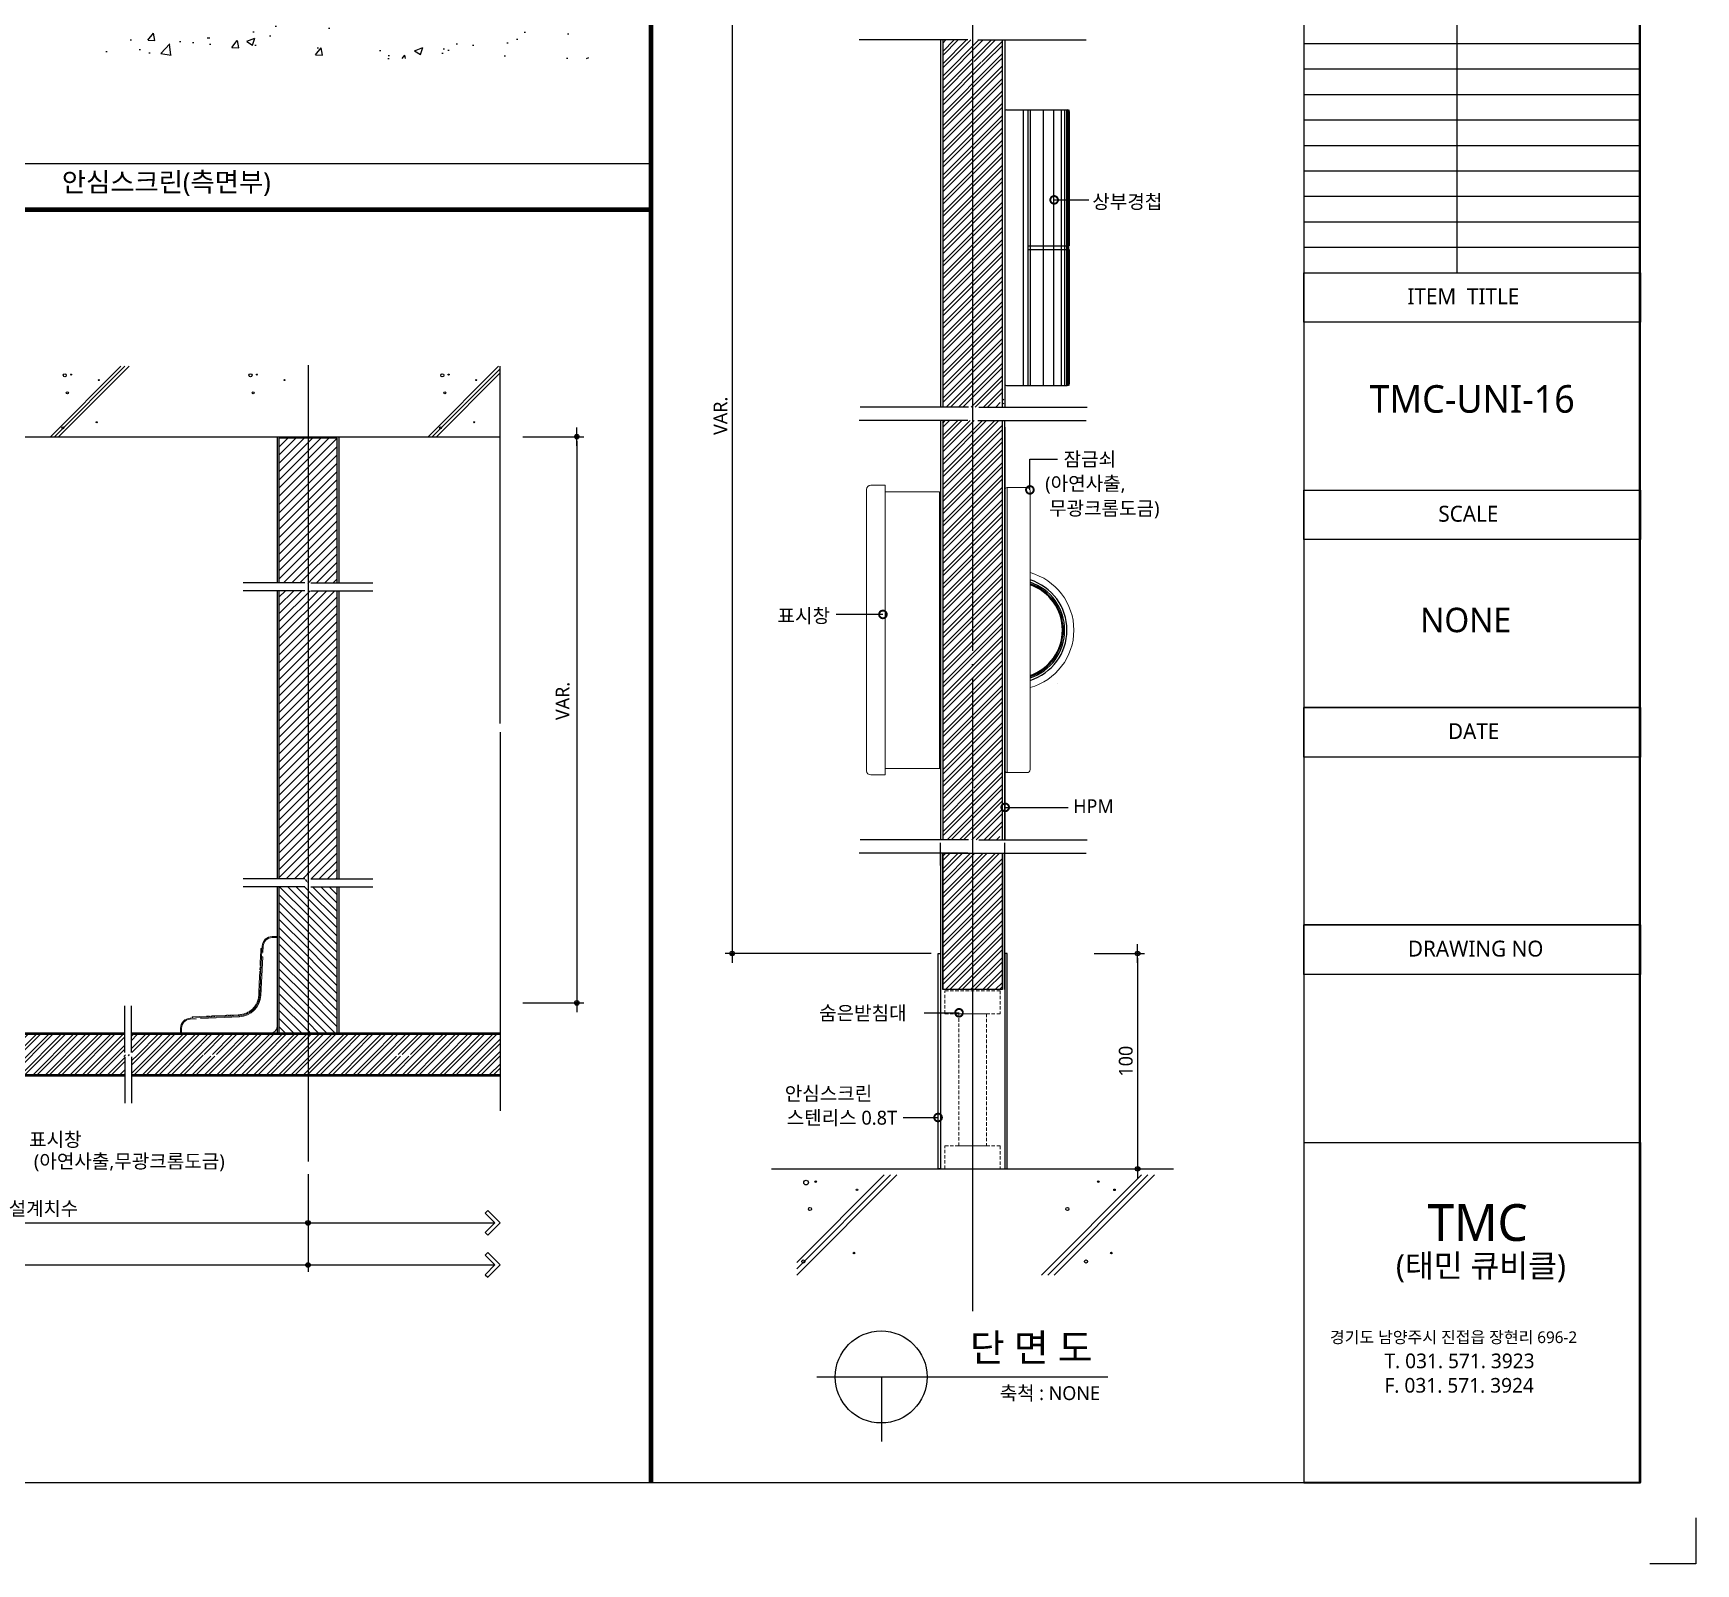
# Model space of a CAD drawing. Extents: x -255 to 8105, y -176 to 5714.
# Drawn here: x 4489 to 8105, y -176 to 3153 of the extents above; entities that cross this region are included whole.
import ezdxf
from ezdxf.enums import TextEntityAlignment as Align

# ---------------------------------------------------------------- set-up
doc = ezdxf.new("R2010")
doc.units = 0
doc.header["$LTSCALE"] = 30
doc.linetypes.add('CEN', pattern=[62, 60, -1, 0, -1])
doc.linetypes.add('HIDDEN', pattern=[0.375, 0.25, -0.125])
doc.layers.get('0').update_dxf_attribs({"linetype": 'CONTINUOUS'})
doc.layers.get('DEFPOINTS').update_dxf_attribs({"linetype": 'CONTINUOUS'})
for name, color, linetype in [('C', 2, 'CONTINUOUS'), ('curior-0Line', 252, 'CONTINUOUS'), ('DIM', 7, 'CONTINUOUS'), ('HAT', 8, 'CONTINUOUS'), ('HID', 9, 'HIDDEN'), ('TIT', 3, 'CONTINUOUS'), ('경첩', 4, 'CONTINUOUS'), ('문자', 3, 'CONTINUOUS'), ('부자재', 4, 'CONTINUOUS'), ('잠금쇠(회전형)', 4, 'CONTINUOUS'), ('중심선', 1, 'CEN'), ('치수', 1, 'CONTINUOUS'), ('판넬', 2, 'CONTINUOUS'), ('해치', 8, 'CONTINUOUS')]:
    doc.layers.add(name, color=color, linetype=linetype)
doc.styles.add('돋움', font='malgun.ttf')
doc.dimstyles.new('10', dxfattribs={"dimscale": 10, "dimtxt": 3, "dimasz": 1, "dimexe": 1.5, "dimexo": 2, "dimgap": 1, "dimtad": 1, "dimdec": 0, "dimlunit": 6, "dimtxsty": '돋움', "dimblk": 'DIMDOT', "dimcen": -1, "dimdle": 1.5, "dimclrt": 3, "dimazin": 3, "dimtfac": 1, "dimtdec": 0, "dimtix": 1, "dimtmove": 2, "dimatfit": 3, "dimldrblk": 'DIMDOT', "dimarcsym": 0})
pattern_1 = [(135, (-27334.4, -17801.195), (-8.9802561, -8.9802561), [])]
pattern_2 = [(45, (-192504.132, -197852.352), (-13.4703842, 13.4703842), []), (45, (-192495.151, -197852.352), (-13.4703842, 13.4703842), [])]
pattern_3 = [(45, (-27131.298, -19170.401), (-13.470384, 13.470384), []), (45, (-27122.318, -19170.401), (-13.470384, 13.470384), [])]

# ---------------------------------------------------------------- blocks, each defined once
blk = doc.blocks.new('DIMDOT')
at = {"linetype": 'Continuous'}
blk.add_line((-2, 0), (2, 0), dxfattribs=at)
for radius in [0.5, 0.25]:
    blk.add_circle((0, 0), radius, dxfattribs=at)
blk = doc.blocks.new('*D565')
at = {"layer": 'DEFPOINTS', "color": 0}
for p in [(37967.1, -6070), (42721, -6070), (42721, -6287.2)]:
    blk.add_point(p, dxfattribs=at)
at = {"layer": 'DIM', "color": 0, "lineweight": -2, "ltscale": 10}
for p, q in [((37967.1, -6090), (37967.1, -6302.2)), ((42721, -6090), (42721, -6302.2)), ((37977.1, -6287.2), (42711, -6287.2))]:
    blk.add_line(p, q, dxfattribs=at)
at = {"layer": 'DIM', "color": 0, "lineweight": -2, "xscale": 10, "yscale": 10, "zscale": 10, "rotation": 180}
blk.add_blockref('DIMDOT', (37967.1, -6287.2), dxfattribs=at)
at = {"layer": 'DIM', "color": 0, "lineweight": -2, "xscale": 10, "yscale": 10, "zscale": 10}
blk.add_blockref('DIMDOT', (42721, -6287.2), dxfattribs=at)
at = {"layer": 'DIM', "color": 3, "insert": (40344, -6257.5), "char_height": 30, "attachment_point": 5, "style": '돋움'}
blk.add_mtext('설계치수', dxfattribs=at)
blk = doc.blocks.new('*D566')
at = {"layer": 'DEFPOINTS', "color": 0}
for p in [(41570.1, -6070), (42721, -6070), (42721, -6195.7)]:
    blk.add_point(p, dxfattribs=at)
at = {"layer": 'DIM', "color": 0, "lineweight": -2, "ltscale": 10}
for p, q in [((41570.1, -6090), (41570.1, -6210.7)), ((42721, -6090), (42721, -6210.7)), ((41580.1, -6195.7), (42711, -6195.7))]:
    blk.add_line(p, q, dxfattribs=at)
at = {"layer": 'DIM', "color": 0, "lineweight": -2, "xscale": 10, "yscale": 10, "zscale": 10, "rotation": 180}
blk.add_blockref('DIMDOT', (41570.1, -6195.7), dxfattribs=at)
at = {"layer": 'DIM', "color": 0, "lineweight": -2, "xscale": 10, "yscale": 10, "zscale": 10}
blk.add_blockref('DIMDOT', (42721, -6195.7), dxfattribs=at)
at = {"layer": 'DIM', "color": 3, "insert": (42145.5, -6166.1), "char_height": 30, "attachment_point": 5, "style": '돋움'}
blk.add_mtext('설계치수', dxfattribs=at)
blk = doc.blocks.new('*D568')
at = {"layer": 'DEFPOINTS', "color": 0}
for p in [(43167.8, -4485.8), (43167.8, -5717.2), (43305.6, -5717.2)]:
    blk.add_point(p, dxfattribs=at)
at = {"layer": 'DIM', "color": 0, "lineweight": -2, "ltscale": 10}
for p, q in [((43187.8, -4485.8), (43320.6, -4485.8)), ((43305.6, -4495.8), (43305.6, -5707.2)), ((43187.8, -5717.2), (43320.6, -5717.2))]:
    blk.add_line(p, q, dxfattribs=at)
at = {"layer": 'DIM', "color": 0, "lineweight": -2, "xscale": 10, "yscale": 10, "zscale": 10}
for p, rotation in [((43305.6, -4485.8), 90), ((43305.6, -5717.2), 270)]:
    blk.add_blockref('DIMDOT', p, dxfattribs=dict(at, rotation=rotation))
at = {"layer": 'DIM', "color": 3, "insert": (43274.8, -5060.6), "char_height": 30, "attachment_point": 5, "rotation": 90, "style": '돋움'}
blk.add_mtext('VAR.', dxfattribs=at)
blk = doc.blocks.new('A$C06B31977')
for p, q in [((1.26, 11.06), (1.26, 21.17)), ((1.26, 10.11), (1.26, 0))]:
    blk.add_line(p, q)
blk = doc.blocks.new('A$C13EB2441')
for p, q in [((0.84, 7.37), (0.84, 14.11)), ((0.84, 6.74), (0.84, 0))]:
    blk.add_line(p, q)
blk = doc.blocks.new('*D577')
at = {"layer": 'DEFPOINTS', "color": 0}
for p in [(44096.3, -3270.9), (43643.4, -5609.9), (44096.3, -5609.9)]:
    blk.add_point(p, dxfattribs=at)
at = {"layer": 'DIM', "color": 0, "lineweight": -2, "ltscale": 10}
for p, q in [((44076.3, -3270.9), (43628.4, -3270.9)), ((43643.4, -3280.9), (43643.4, -5599.9)), ((44076.3, -5609.9), (43628.4, -5609.9))]:
    blk.add_line(p, q, dxfattribs=at)
at = {"layer": 'DIM', "color": 0, "lineweight": -2, "xscale": 10, "yscale": 10, "zscale": 10}
for p, rotation in [((43643.4, -3270.9), 90), ((43643.4, -5609.9), 270)]:
    blk.add_blockref('DIMDOT', p, dxfattribs=dict(at, rotation=rotation))
at = {"layer": 'DIM', "color": 3, "insert": (43618.2, -4440.4), "char_height": 30, "attachment_point": 5, "rotation": 90, "style": '돋움'}
blk.add_mtext('VAR.', dxfattribs=at)
blk = doc.blocks.new('_DOTSMALL')
at = {"color": 0, "linetype": 'ByBlock', "const_width": 0.5}
blk.add_lwpolyline([(-0.0625, 0, 1), (0.0625, 0, 1)], format="xyb", close=True, dxfattribs=at)
blk = doc.blocks.new('A$C63EC304E')
at = {"layer": '치수', "color": 1, "xscale": 2.5, "yscale": 2.5, "zscale": 2.5, "rotation": 234.3098741996962}
blk.add_blockref('_DOTSMALL', (0.31, 0.31), dxfattribs=at)
blk = doc.blocks.new('A$C2BC9653E')
at = {"layer": '치수', "xscale": 0.3333333333333333, "yscale": 0.3333333333333333, "zscale": 0.3333333333333333}
blk.add_blockref('A$C63EC304E', (0, 0), dxfattribs=at)
blk = doc.blocks.new('A$C7FC71301')
at = {"layer": '치수', "rotation": 180}
blk.add_blockref('A$C2BC9653E', (0.208, 0.208), dxfattribs=at)
blk = doc.blocks.new('A$C4A20372B')
at = {"layer": '치수'}
blk.add_blockref('A$C7FC71301', (0, 0), dxfattribs=at)
blk = doc.blocks.new('A$C566469F5')
at = {"layer": '치수'}
blk.add_blockref('A$C4A20372B', (0, 0), dxfattribs=at)
blk = doc.blocks.new('A$C7E317CD4')
at = {"layer": '해치', "xscale": 2, "yscale": 2, "zscale": 2}
blk.add_blockref('A$C566469F5', (0, 0), dxfattribs=at)
blk = doc.blocks.new('A$C601D7F27')
at = {"layer": '치수'}
blk.add_blockref('A$C7E317CD4', (0, 0), dxfattribs=at)
blk = doc.blocks.new('A$C38802C08')
at = {"layer": '치수'}
blk.add_blockref('A$C601D7F27', (0, 0), dxfattribs=at)
blk = doc.blocks.new('*D578')
at = {"layer": 'DEFPOINTS', "color": 0}
for p in [(44410.9, -5609.8), (44410.9, -6078.1), (44525.3, -6078.1)]:
    blk.add_point(p, dxfattribs=at)
at = {"layer": 'DIM', "color": 0, "lineweight": -2, "ltscale": 10}
for p, q in [((44430.9, -5609.8), (44540.3, -5609.8)), ((44525.3, -5619.8), (44525.3, -6068.1)), ((44430.9, -6078.1), (44540.3, -6078.1))]:
    blk.add_line(p, q, dxfattribs=at)
at = {"layer": 'DIM', "color": 0, "lineweight": -2, "xscale": 10, "yscale": 10, "zscale": 10}
for p, rotation in [((44525.3, -5609.8), 90), ((44525.3, -6078.1), 270)]:
    blk.add_blockref('DIMDOT', p, dxfattribs=dict(at, rotation=rotation))
at = {"layer": 'DIM', "color": 3, "insert": (44499.7, -5844), "char_height": 30, "attachment_point": 5, "rotation": 90, "style": '돋움'}
blk.add_mtext('100', dxfattribs=at)
blk = doc.blocks.new('UNI-16', base_point=(37634, -6761))
at = {"layer": 'HAT'}
h = blk.add_hatch(dxfattribs=at)
h.set_pattern_fill('ANSI32', color=256, scale=2, style=0)
h.set_pattern_definition(pattern_3)
edge = h.paths.add_edge_path()
edge.add_line((44231.3, -3671.6), (44171.9, -3671.6))
edge.add_arc((44169.8, -3671.6), 2.08, -54.3099, 0, ccw=False)
edge.add_arc((44169.8, -3671.6), 2.08, 125.6901, 305.6901, ccw=False)
edge.add_arc((44169.8, -3671.6), 2.08, 0, 125.6901, ccw=False)
edge.add_line((44171.9, -3671.6), (44231.3, -3671.6))
edge.add_line((44231.3, -3671.6), (44231.3, -3622.9))
edge.add_line((44231.3, -3622.9), (44221, -3622.9))
edge.add_spline(control_points=[(44218.2, -3630.7), (44219.1, -3628.1), (44220.1, -3625.4), (44221, -3622.9)], knot_values=[0, 0, 0, 0, 0.152076, 0.152076, 0.152076, 0.152076], degree=3, periodic=0)
edge.add_line((44221, -3622.9), (44166.3, -3622.9))
edge.add_line((44166.3, -3622.9), (44166.3, -4421.4))
edge.add_line((44166.3, -4421.4), (44223, -4421.4))
edge.add_spline(control_points=[(44223, -4421.4), (44226.2, -4412.7), (44229.2, -4404.8), (44231.3, -4401)], knot_values=[0.152076, 0.152076, 0.152076, 0.152076, 0.673721, 0.673721, 0.673721, 0.673721], degree=3, periodic=0)
edge.add_spline(control_points=[(44233.7, -4421.4), (44234.2, -4411.4), (44235.3, -4396.1), (44232.4, -4399), (44231.3, -4401)], knot_values=[0.673721, 0.673721, 0.673721, 0.673721, 1.332503, 1.60798, 1.60798, 1.60798, 1.60798], degree=3, periodic=0)
edge.add_line((44231.3, -4401), (44231.3, -3671.6))
h.paths.add_polyline_path([(44166.3, -3622.9), (44101.3, -3622.9), (44101.3, -4421.4), (44166.3, -4421.4)])
h = blk.add_hatch(dxfattribs=at)
h.set_pattern_fill('ANSI32', color=256, scale=2, style=0)
h.set_pattern_definition(pattern_3)
h.paths.add_polyline_path([(44166.3, -4907), (44101.3, -4907), (44101.3, -5362.5), (44166.3, -5362.5), (44166.3, -5253, -0.567825), (44166.3, -5249.4)])
h.paths.add_polyline_path([(44231.3, -4907), (44166.3, -4907), (44166.3, -5249.4, -0.582142), (44169.4, -5251.2), (44231.3, -5251.2)])
edge = h.paths.add_edge_path()
edge.add_line((44231.3, -5251.2), (44169.4, -5251.2))
edge.add_arc((44167.3, -5251.2), 2.08, -54.3099, 0, ccw=False)
edge.add_arc((44167.3, -5251.2), 2.08, 239.178, 305.6901, ccw=False)
edge.add_line((44166.3, -5253), (44166.3, -5362.5))
edge.add_line((44166.3, -5362.5), (44223, -5362.5))
edge.add_spline(control_points=[(44223, -5362.5), (44226.2, -5353.7), (44229.2, -5345.9), (44231.3, -5342.1)], knot_values=[0.152076, 0.152076, 0.152076, 0.152076, 0.673721, 0.673721, 0.673721, 0.673721], degree=3, periodic=0)
edge.add_line((44231.3, -5342.1), (44231.3, -5251.2))
h.paths.add_polyline_path([(44166.3, -4450.4), (44101.3, -4450.4), (44101.3, -4907), (44166.3, -4907)])
edge = h.paths.add_edge_path()
edge.add_line((44231.3, -4450.4), (44221, -4450.4))
edge.add_spline(control_points=[(44218.2, -4458.2), (44219.1, -4455.6), (44220.1, -4453), (44221, -4450.4)], knot_values=[0, 0, 0, 0, 0.152076, 0.152076, 0.152076, 0.152076], degree=3, periodic=0)
edge.add_line((44221, -4450.4), (44166.3, -4450.4))
edge.add_line((44166.3, -4450.4), (44166.3, -4907))
edge.add_line((44166.3, -4907), (44231.3, -4907))
edge.add_line((44231.3, -4907), (44231.3, -4450.4))
h = blk.add_hatch(dxfattribs=at)
h.set_pattern_fill('ANSI32', color=256, scale=2, style=0)
h.set_pattern_definition([(45, (29313.655, -2220.004), (-13.470384, 13.470384), []), (45, (29322.636, -2220.004), (-13.470384, 13.470384), [])])
h.paths.add_polyline_path([(44231.3, -5688.3), (44231.3, -5391.5), (44166.3, -5391.5), (44166.3, -5688.3)])
h.paths.add_polyline_path([(44101.3, -5391.5), (44101.3, -5688.3), (44166.3, -5688.3), (44166.3, -5391.5)])
h = blk.add_hatch(dxfattribs=at)
h.set_pattern_fill('ANSI31', color=256, scale=4, angle=90, style=0)
h.set_pattern_definition(pattern_1)
edge = h.paths.add_edge_path()
edge.add_spline(control_points=[(42721, -5475.1), (42720.7, -5475), (42719.6, -5473.3), (42720.5, -5463.4), (42720.7, -5457.8)], knot_values=[1.337888, 1.337888, 1.337888, 1.337888, 1.524261, 2.245715, 2.245715, 2.245715, 2.245715], degree=3, periodic=0)
edge.add_spline(control_points=[(42721, -5458), (42720.7, -5457.9), (42719.1, -5455.4), (42723, -5424.5), (42717, -5439.9), (42714.2, -5447.5)], knot_values=[0.152076, 0.152076, 0.152076, 0.152076, 0.338449, 1.448592, 2.245715, 2.245715, 2.245715, 2.245715], degree=3, periodic=0)
edge.add_spline(control_points=[(42720.7, -5457.8), (42720.8, -5454.7), (42720.8, -5452), (42720.2, -5451.6), (42720.1, -5451.6)], knot_values=[0.891967, 0.891967, 0.891967, 0.891967, 1.280656, 1.337888, 1.337888, 1.337888, 1.337888], degree=3, periodic=0)
edge.add_spline(control_points=[(42720.1, -5451.6), (42719.1, -5451.5), (42716.8, -5457.5), (42714.2, -5464.6)], knot_values=[0.152076, 0.152076, 0.152076, 0.152076, 0.891967, 0.891967, 0.891967, 0.891967], degree=3, periodic=0)
edge.add_spline(control_points=[(42712.6, -5469.1), (42713.1, -5467.6), (42713.7, -5466.1), (42714.2, -5464.6)], knot_values=[0, 0, 0, 0, 0.152076, 0.152076, 0.152076, 0.152076], degree=3, periodic=0)
edge.add_line((42714.2, -5464.6), (42657.6, -5464.6))
edge.add_line((42657.6, -5464.6), (42657.6, -5637.1))
edge.add_line((42657.6, -5637.1), (42702.4, -5637.1))
edge.add_line((42702.4, -5637.1), (42702.4, -5678.6))
edge.add_line((42702.4, -5678.6), (42657.6, -5678.6))
edge.add_line((42657.6, -5678.6), (42657.6, -5782.9))
edge.add_line((42657.6, -5782.9), (42721, -5782.9))
edge.add_line((42721, -5782.9), (42721, -5475.1))
h.paths.add_polyline_path([(42784.3, -5637.1), (42739.6, -5637.1), (42739.6, -5678.6), (42784.3, -5678.6)])
h.paths.add_polyline_path([(42702.4, -5637.1), (42657.6, -5637.1), (42657.6, -5678.6), (42702.4, -5678.6)], flags=16)
h = blk.add_hatch(dxfattribs=at)
h.set_pattern_fill('ANSI31', color=256, scale=4, angle=90, style=0)
h.set_pattern_definition(pattern_1)
h.paths.add_polyline_path([(42784.3, -5525.6), (42721, -5525.6), (42721, -5782.9), (42784.3, -5782.9), (42784.3, -5678.6), (42739.6, -5678.6), (42739.6, -5637.1), (42784.3, -5637.1)])
edge = h.paths.add_edge_path()
edge.add_line((42784.3, -5464.6), (42727, -5464.6))
edge.add_spline(control_points=[(42727, -5464.6), (42724.3, -5470.9), (42722.1, -5475.3), (42721, -5475.1)], knot_values=[2.245715, 2.245715, 2.245715, 2.245715, 2.971303, 2.971303, 2.971303, 2.971303], degree=3, periodic=0)
edge.add_line((42721, -5475.1), (42721, -5525.6))
edge.add_line((42721, -5525.6), (42784.3, -5525.6))
edge.add_line((42784.3, -5525.6), (42784.3, -5464.6))
h = blk.add_hatch(dxfattribs=at)
h.set_pattern_fill('ANSI32', color=256, scale=2, style=0)
h.set_pattern_definition([(45, (41927.938, -5829.526), (-13.4704, 13.4704), []), (45, (41936.918, -5829.526), (-13.4704, 13.4704), [])])
h.paths.add_polyline_path([(42322.4, -5786.2), (41573.4, -5786.2), (41573.4, -5832.9), (41533.4, -5832.9), (41533.4, -5872.9), (42322.4, -5872.9)])
h = blk.add_hatch(dxfattribs=at)
h.set_pattern_fill('ANSI32', color=256, scale=2, style=0)
h.set_pattern_definition(pattern_2)
h.paths.add_polyline_path([(43138.7, -5829.5), (43138.7, -5786.2), (42948.9, -5786.2), (42948.9, -5829.5)])
h.paths.add_polyline_path([(42948.9, -5786.2), (42907.4, -5786.2), (42907.4, -5829.5), (42948.9, -5829.5)])
h.paths.add_polyline_path([(42907.4, -5829.5), (42907.4, -5786.2), (42721, -5786.2), (42721, -5829.5)])
h.paths.add_polyline_path([(42534.6, -5786.2), (42534.6, -5829.5), (42721, -5829.5), (42721, -5786.2)])
h.paths.add_polyline_path([(42534.6, -5786.2), (42493.1, -5786.2), (42493.1, -5829.5), (42534.6, -5829.5)])
edge = h.paths.add_edge_path()
edge.add_line((42337.1, -5786.2), (42337.1, -5825))
edge.add_spline(control_points=[(42337.1, -5825), (42341.9, -5827), (42345.2, -5828.7), (42344.9, -5829.5)], knot_values=[3.353086, 3.353086, 3.353086, 3.353086, 4.456955, 4.456955, 4.456955, 4.456955], degree=3, periodic=0)
edge.add_line((42344.9, -5829.5), (42493.1, -5829.5))
edge.add_line((42493.1, -5829.5), (42493.1, -5786.2))
edge.add_line((42493.1, -5786.2), (42337.1, -5786.2))
h = blk.add_hatch(dxfattribs=at)
h.set_pattern_fill('ANSI32', color=256, scale=2, style=0)
h.set_pattern_definition(pattern_2)
edge = h.paths.add_edge_path()
edge.add_line((42721, -5829.5), (42534.6, -5829.5))
edge.add_line((42534.6, -5829.5), (42534.6, -5833))
edge.add_line((42534.6, -5833), (42493.1, -5833))
edge.add_line((42493.1, -5833), (42493.1, -5829.5))
edge.add_line((42493.1, -5829.5), (42345, -5829.5))
edge.add_spline(control_points=[(42344.9, -5829.5), (42344.8, -5829.7), (42343.3, -5830.6), (42334.3, -5829.7), (42330.2, -5829.7)], knot_values=[1.84627, 1.84627, 1.84627, 1.84627, 2.110343, 3.353086, 3.353086, 3.353086, 3.353086], degree=3, periodic=0)
edge.add_spline(control_points=[(42330.3, -5829.5), (42330.2, -5829.7), (42328.3, -5830.9), (42305.2, -5828), (42316.7, -5832.5), (42322.4, -5834.6)], knot_values=[0.228113, 0.228113, 0.228113, 0.228113, 0.492187, 2.157402, 3.353086, 3.353086, 3.353086, 3.353086], degree=3, periodic=0)
edge.add_spline(control_points=[(42327.3, -5830.1), (42327.3, -5830.9), (42331.8, -5832.6), (42337.1, -5834.6)], knot_values=[0.228113, 0.228113, 0.228113, 0.228113, 1.327347, 1.327347, 1.327347, 1.327347], degree=3, periodic=0)
edge.add_spline(control_points=[(42340.4, -5835.8), (42339.3, -5835.4), (42338.2, -5835), (42337.1, -5834.6)], knot_values=[0, 0, 0, 0, 0.228113, 0.228113, 0.228113, 0.228113], degree=3, periodic=0)
edge.add_line((42337.1, -5834.6), (42337.1, -5872.9))
edge.add_line((42337.1, -5872.9), (42721, -5872.9))
edge.add_line((42721, -5872.9), (42721, -5829.5))
h.paths.add_polyline_path([(43138.7, -5829.5), (42948.9, -5829.5), (42948.9, -5833), (42907.4, -5833), (42907.4, -5829.5), (42721, -5829.5), (42721, -5872.9), (43138.7, -5872.9)])
at = {"layer": '해치'}
h = blk.add_hatch(dxfattribs=at)
h.set_pattern_fill('AR-CONC', color=256, style=0)
h.set_pattern_definition([(50, (40851.82, -5097.02), (182.185, -15.939), [19.05, -209.55]), (355, (40851.82, -5097.02), (-35.243, 191.057), [15.24, -167.64]), (100.451, (40867, -5098.34), (146.943, 175.117), [16.19, -178.09]), (46.184, (40851.82, -5046.22), (271.079, -42.042), [28.575, -314.325]), (96.636, (40874.4, -5049.72), (237.404, 247.426), [24.285, -267.135]), (351.184, (40851.82, -5046.22), (237.405, 247.425), [22.86, -251.46]), (21, (40877.22, -5058.92), (151.615, -102.2655), [19.05, -209.55]), (326, (40877.22, -5058.92), (61.802, 184.188), [15.24, -167.64]), (71.4514, (40889.86, -5067.44), (213.416, 81.923), [16.19, -178.09]), (37.5, (40851.82, -5097.016), (3.0886, 84.555), [0, -165.608, 0, -170.18, 0, -168.275]), (7.5, (40851.82, -5097.02), (66.8197, 100.1806), [0, -97.028, 0, -161.798, 0, -64.135]), (327.5, (40795.18, -5097.016), (135.5906, -5.7287), [0, -63.5, 0, -198.12, 0, -262.89]), (317.5, (40769.78, -5097.02), (148.129, 25.4265), [0, -82.55, 0, -131.572, 0, -186.69])])
h.paths.add_polyline_path([(43331.4, -3663.3), (43331.4, -3560.3), (42281.2, -3560.3), (42281.2, -3663.3)])
h = blk.add_hatch(dxfattribs=at)
h.set_pattern_fill('ANSI31', color=256, scale=4, style=0)
h.set_pattern_definition([(45, (-233589.425, -62933.617), (-8.9802561, 8.9802561), [])])
edge = h.paths.add_edge_path()
edge.add_line((42721, -4489.2), (42658.5, -4489.2))
edge.add_line((42658.5, -4489.2), (42657.6, -4490.1))
edge.add_line((42657.6, -4490.1), (42657.6, -4590.5))
edge.add_line((42657.6, -4590.5), (42700.5, -4590.5))
edge.add_line((42700.5, -4590.5), (42700.5, -4632))
edge.add_line((42700.5, -4632), (42657.6, -4632))
edge.add_line((42657.6, -4632), (42657.6, -4803.7))
edge.add_line((42657.6, -4803.7), (42714.2, -4803.7))
edge.add_spline(control_points=[(42714.2, -4803.7), (42717, -4796.1), (42723, -4780.7), (42719.1, -4811.6), (42720.7, -4814.1), (42721, -4814.2)], knot_values=[0.456227, 0.456227, 0.456227, 0.456227, 2.847595, 6.178025, 6.737145, 6.737145, 6.737145, 6.737145], degree=3, periodic=0)
edge.add_spline(control_points=[(42720.7, -4813.9), (42720.8, -4810.9), (42720.8, -4808.2), (42720.2, -4807.8), (42720.1, -4807.8)], knot_values=[0.891967, 0.891967, 0.891967, 0.891967, 1.280656, 1.337888, 1.337888, 1.337888, 1.337888], degree=3, periodic=0)
edge.add_line((42721, -4814.2), (42721, -4489.2))
edge = h.paths.add_edge_path()
edge.add_line((42784.3, -4489.2), (42721, -4489.2))
edge.add_line((42721, -4489.2), (42721, -4814.2))
edge.add_spline(control_points=[(42721, -4814.2), (42722.1, -4814.4), (42724.3, -4810), (42727, -4803.7)], knot_values=[6.737145, 6.737145, 6.737145, 6.737145, 8.913909, 8.913909, 8.913909, 8.913909], degree=3, periodic=0)
edge.add_spline(control_points=[(42727, -4803.7), (42729.1, -4798.9), (42731.4, -4792.9), (42733.7, -4787)], knot_values=[8.913909, 8.913909, 8.913909, 8.913909, 10.573873, 10.573873, 10.573873, 10.573873], degree=3, periodic=0)
edge.add_line((42727, -4803.7), (42784.3, -4803.7))
edge.add_line((42784.3, -4803.7), (42784.3, -4632))
edge.add_line((42784.3, -4632), (42741.5, -4632))
edge.add_line((42741.5, -4632), (42741.5, -4590.5))
edge.add_line((42741.5, -4590.5), (42784.3, -4590.5))
edge.add_line((42784.3, -4590.5), (42784.3, -4489.2))
h.paths.add_polyline_path([(42784.3, -4590.5), (42741.5, -4590.5), (42741.5, -4632), (42784.3, -4632)], flags=16)
h.paths.add_polyline_path([(42700.5, -4590.5), (42657.6, -4590.5), (42657.6, -4632), (42700.5, -4632)], flags=16)
h = blk.add_hatch(dxfattribs=at)
h.set_pattern_fill('ANSI31', color=256, scale=4, style=0)
h.set_pattern_definition([(45, (42720.98, -5134.168), (-8.98026, 8.98026), [])])
h.paths.add_polyline_path([(42784.3, -4820.8), (42657.6, -4820.8), (42657.6, -5447.5), (42784.3, -5447.5)])
at = {"color": 8}
blk.add_line((42081.9, -3892), (43467.1, -3892), dxfattribs=at)
for p, q in [((43138.7, -5109.5), (43138.7, -4332.7)), ((37967.1, -4485.8), (43138.7, -4485.8)), ((42714.3, -4803.7), (42579.5, -4803.7)), ((42727, -4803.7), (42861.8, -4803.7)), ((43138.7, -5128.5), (43138.7, -5951.8)), ((42714.3, -5447.5), (42579.5, -5447.5)), ((42727, -5447.5), (42861.8, -5447.5)), ((43729.1, -6078.1), (44603.4, -6078.1))]:
    blk.add_line(p, q)
at = {"color": 2}
for p, q in [((45739.3, -6837), (45739.3, -6937)), ((45739.3, -6837), (45739.3, -6937)), ((45739.3, -6837), (45739.3, -6937)), ((45739.3, -6837), (45739.3, -6937)), ((45739.3, -6837), (45739.3, -6937)), ((45739.3, -6837), (45739.3, -6937)), ((45739.3, -6837), (45739.3, -6937)), ((45739.3, -6837), (45739.3, -6937)), ((45739.3, -6837), (45739.3, -6937)), ((45739.3, -6837), (45739.3, -6937)), ((45739.3, -6837), (45739.3, -6937)), ((45739.3, -6937), (45639.3, -6937)), ((45739.3, -6937), (45639.3, -6937)), ((45739.3, -6937), (45639.3, -6937))]:
    blk.add_line(p, q, dxfattribs=at)
for points in [[(37634.4, -1222.8), (44886.8, -1222.8), (44886.8, -6761.2), (37634.4, -6761.2)], [(37634.4, -1222.8), (44886.8, -1222.8), (44886.8, -6761.2), (37634.4, -6761.2)], [(37634.4, -1222.8), (45616.4, -1222.8), (45616.4, -6761.2), (37634.4, -6761.2)], [(44101.3, -5391.5), (44231.3, -5391.5), (44231.3, -5688.3), (44101.3, -5688.3)], [(44091.3, -5609.9), (44096.3, -5609.9), (44096.3, -6078.1), (44091.3, -6078.1)], [(44241.3, -5609.9), (44236.3, -5609.9), (44236.3, -6078.1), (44241.3, -6078.1)]]:
    blk.add_lwpolyline(points, close=True, dxfattribs=at)
at = {"color": 8, "const_width": 10}
for points in [[(43467.1, -6761.2), (43467.1, -1222.8)], [(37682.6, -3992), (43467.1, -3992)]]:
    blk.add_lwpolyline(points, dxfattribs=at)
at = {"layer": 'C'}
for p, q in [((44101.3, -3622.9), (44101.3, -4421.4)), ((44231.3, -4421.4), (44231.3, -3622.9)), ((44101.3, -4450.4), (44101.3, -5362.5)), ((44231.3, -5362.5), (44231.3, -4450.4)), ((44101.3, -5391.5), (44101.3, -5688.3)), ((44231.3, -5688.3), (44231.3, -5391.5)), ((42322.4, -5786.2), (41932.2, -5786.2)), ((43138.7, -5786.2), (42337.1, -5786.2)), ((41932.2, -5872.9), (42322.4, -5872.9)), ((42337.1, -5872.9), (43138.7, -5872.9))]:
    blk.add_line(p, q, dxfattribs=at)
at = {"layer": 'curior-0Line'}
for p, q in [((44886.8, -1222.8), (44886.8, -6760.4)), ((45219.4, -3575.3), (45219.4, -4129.1)), ((44887.1, -3630.7), (45619.2, -3630.7)), ((44887.1, -3686), (45619.2, -3686)), ((44887.1, -3741.4), (45619.2, -3741.4)), ((44887.1, -3796.8), (45619.2, -3796.8)), ((44887.1, -3852.2), (45619.2, -3852.2)), ((44887.1, -3907.6), (45619.2, -3907.6)), ((44887.1, -3962.9), (45619.2, -3962.9)), ((44887.1, -4018.3), (45619.2, -4018.3)), ((44887.1, -4073.7), (45619.2, -4073.7)), ((44887.1, -4129.1), (45619.2, -4129.1))]:
    blk.add_line(p, q, dxfattribs=at)
for points in [[(45619.2, -1222.8), (44886.8, -1222.8), (44886.8, -6761.2), (45619.2, -6761.2)], [(44887.1, -4129.1), (45619.2, -4129.1), (45619.2, -4236.8), (44887.1, -4236.8)], [(44887.1, -4602), (45619.2, -4602), (45619.2, -4709.7), (44887.1, -4709.7)], [(44887.1, -5547.8), (45619.2, -5547.8), (45619.2, -5074.9), (44887.1, -5074.9)], [(44887.1, -5074.9), (45619.2, -5074.9), (45619.2, -5182.6), (44887.1, -5182.6)], [(44887.1, -6020.7), (45619.2, -6020.7), (45619.2, -5547.8), (44887.1, -5547.8)], [(44887.1, -5547.8), (45619.2, -5547.8), (45619.2, -5655.5), (44887.1, -5655.5)], [(45619.2, -6760.4), (44887.4, -6760.4), (44887.4, -6020.7), (45619.2, -6020.7)]]:
    blk.add_lwpolyline(points, close=True, dxfattribs=at)
at = {"layer": 'DIM', "ltscale": 10}
for p, q in [((43106.2, -6174.7), (43111.9, -6169)), ((43127.3, -6195.7), (43106.2, -6174.7)), ((43138.7, -6195.7), (43111.9, -6169)), ((42721, -6195.7), (43127.3, -6195.7)), ((43127.3, -6195.7), (43106.2, -6216.8)), ((43106.2, -6216.8), (43111.9, -6222.5)), ((43138.7, -6195.7), (43111.9, -6222.5)), ((42721, -6287.2), (43127.3, -6287.2)), ((43106.2, -6266.1), (43111.9, -6260.4)), ((43127.3, -6287.2), (43106.2, -6266.1)), ((43127.3, -6287.2), (43106.2, -6308.3)), ((43138.7, -6287.2), (43111.9, -6260.4)), ((43138.7, -6287.2), (43111.9, -6314)), ((43106.2, -6308.3), (43111.9, -6314))]:
    blk.add_line(p, q, dxfattribs=at)
at = {"layer": 'HAT'}
for radius, start, end in [(114.6, 287.404, 72.596), (109.6, 288.2251, 71.7749), (106.6, 288.7568, 71.2432), (104.6, 289.1292, 70.8708)]:
    blk.add_arc((44257, -4906.5), radius, start, end, dxfattribs=at)
at = {"layer": 'HID', "lineweight": 15}
for points in [[(44106.3, -5690.7), (44226.3, -5690.7), (44226.3, -5740.7), (44106.3, -5740.7)], [(44136.3, -5740.7), (44196.3, -5740.7), (44196.3, -6028.1), (44136.3, -6028.1)], [(44106.3, -6028.1), (44226.3, -6028.1), (44226.3, -6078.1), (44106.3, -6078.1)]]:
    blk.add_lwpolyline(points, close=True, dxfattribs=at)
at = {"layer": 'TIT', "color": 7}
for p, q in [((43827.5, -6530.8), (44460.3, -6530.8)), ((43967.9, -6530.8), (43967.9, -6670.8))]:
    blk.add_line(p, q, dxfattribs=at)
blk.add_circle((43967.5, -6530.8), 100, dxfattribs=at)
at = {"layer": '경첩', "color": 4, "linetype": 'Continuous', "lineweight": 15}
for p, q in [((42618.3, -5603.9), (42617.1, -5629.2)), ((42618.3, -5603.9), (42620.5, -5606.2)), ((42619.3, -5598.4), (42620.8, -5599.9)), ((42621.1, -5593.8), (42620, -5617.1)), ((42622.8, -5607.4), (42623.4, -5593.9)), ((42643, -5575.2), (42643, -5572.9)), ((42653.6, -5572.9), (42643, -5572.9)), ((42643, -5575.2), (42653.6, -5575.2)), ((42653.6, -5575.2), (42653.6, -5572.9)), ((42653.6, -5595.3), (42653.6, -5575.2)), ((42653.6, -5598.5), (42653.6, -5596.2)), ((42653.6, -5598.5), (42653.6, -5768.9)), ((42620, -5617.1), (42616, -5700.8)), ((42616.6, -5638.6), (42616.3, -5644.9)), ((42616.6, -5638.6), (42618.9, -5640.8)), ((42616.8, -5635.5), (42619, -5637.7)), ((42617.1, -5629.2), (42619.3, -5631.4)), ((42618.4, -5701), (42622.3, -5617.2)), ((42614.9, -5674.9), (42614.7, -5678.9)), ((42616.2, -5648.1), (42614.9, -5674.9)), ((42614.9, -5674.9), (42617.2, -5677.1)), ((42614.9, -5674.9), (42617.2, -5677.2)), ((42616.2, -5648.1), (42618.4, -5650.3)), ((42616.3, -5644.9), (42618.6, -5647.1)), ((42612.6, -5708.7), (42614.5, -5710.7)), ((42614.5, -5710.7), (42612.6, -5708.8)), ((42613.3, -5705.3), (42615.3, -5707.3)), ((42613.5, -5703.2), (42615.6, -5705.3)), ((42614, -5694.7), (42613.7, -5700.7)), ((42614.2, -5690.6), (42614, -5693.8)), ((42614, -5693.8), (42616.3, -5696)), ((42614, -5693.8), (42614, -5694.7)), ((42614, -5694.7), (42616.2, -5696.9)), ((42614.6, -5681.1), (42614.2, -5689.7)), ((42614.2, -5689.7), (42616.5, -5691.9)), ((42614.2, -5689.7), (42614.2, -5690.6)), ((42614.2, -5690.6), (42616.4, -5692.8)), ((42614.6, -5681.1), (42616.9, -5683.3)), ((42614.7, -5678.9), (42617, -5681.1)), ((42487.9, -5749.2), (42464.5, -5750.3)), ((42469.2, -5748.5), (42470, -5747.7)), ((42469.2, -5748.5), (42470.7, -5750)), ((42499.9, -5746.3), (42470, -5747.7)), ((42571.6, -5745.3), (42487.9, -5749.2)), ((42488, -5751.5), (42571.7, -5747.6)), ((42499.9, -5746.3), (42502.2, -5748.5)), ((42506.2, -5746), (42508.5, -5748.2)), ((42509.4, -5745.9), (42511.6, -5748.1)), ((42540.9, -5744.4), (42515.7, -5745.6)), ((42515.7, -5745.6), (42517.9, -5747.8)), ((42540.9, -5744.4), (42543.1, -5746.6)), ((42547.2, -5744.1), (42549.4, -5746.3)), ((42550.4, -5743.9), (42552.6, -5746.2)), ((42569.3, -5743), (42556.7, -5743.6)), ((42556.7, -5743.6), (42558.9, -5745.9)), ((42571.5, -5742.9), (42569.3, -5743)), ((42569.3, -5743), (42571.5, -5745.3)), ((42580.9, -5741.5), (42582.8, -5743.4)), ((42585.9, -5739.8), (42587.6, -5741.6)), ((42588.2, -5738.8), (42589.9, -5740.6)), ((42592.5, -5736.5), (42594.2, -5738.2)), ((42594.5, -5735.2), (42596.1, -5736.9)), ((42604.6, -5725.6), (42606.3, -5727.3)), ((42606, -5723.7), (42607.7, -5725.4)), ((42608.5, -5719.6), (42610.2, -5721.3)), ((42609.6, -5717.4), (42611.4, -5719.1)), ((42611.2, -5713.6), (42613, -5715.5)), ((42446, -5772.2), (42443.6, -5772.2)), ((42443.6, -5772.2), (42443.6, -5782.9)), ((42443.6, -5782.9), (42446, -5782.9)), ((42446, -5782.9), (42446, -5772.2)), ((42446, -5782.9), (42466, -5782.9)), ((42464.7, -5752.6), (42478.2, -5752)), ((42467, -5782.9), (42469.3, -5782.9)), ((42639.6, -5782.9), (42469.3, -5782.9))]:
    blk.add_line(p, q, dxfattribs=at)
at = {"layer": '경첩', "color": 4, "linetype": 'Continuous', "lineweight": 15, "flags": 128}
for points in [[(42618.5, -5599.2), (42618.5, -5600.2), (42618.4, -5601.3), (42618.3, -5602.6), (42618.3, -5603.9)], [(42618.5, -5599.2), (42618.7, -5599), (42618.8, -5598.8), (42619, -5598.7), (42619.1, -5598.6), (42619.2, -5598.5), (42619.3, -5598.4), (42619.3, -5598.4), (42619.3, -5598.4)], [(42623.4, -5593.9), (42623, -5593.8), (42622.5, -5593.8), (42622.1, -5593.8), (42621.8, -5593.8), (42621.5, -5593.8), (42621.3, -5593.8), (42621.1, -5593.8), (42621.1, -5593.8)], [(42617.1, -5629.2), (42617, -5630.4), (42617, -5631.6), (42616.9, -5632.7), (42616.9, -5633.6), (42616.8, -5634.4), (42616.8, -5635), (42616.8, -5635.3), (42616.8, -5635.5)], [(42620, -5617.1), (42620, -5617.1), (42620.2, -5617.1), (42620.4, -5617.1), (42620.7, -5617.1), (42621, -5617.1), (42621.4, -5617.2), (42621.9, -5617.2), (42622.3, -5617.2)], [(42614.9, -5674.9), (42614.9, -5674.9), (42614.9, -5674.9)], [(42612.6, -5708.7), (42612.6, -5708.7), (42612.6, -5708.7)], [(42613.5, -5703.2), (42613.3, -5704.7), (42613.3, -5705.3)], [(42614.7, -5678.9), (42614.7, -5679.6), (42614.7, -5680.3), (42614.6, -5681.1)], [(42616, -5700.8), (42616.1, -5700.8), (42616.2, -5700.9), (42616.4, -5700.9), (42616.7, -5700.9), (42617.1, -5700.9), (42617.5, -5700.9), (42617.9, -5700.9), (42618.4, -5701)], [(42487.9, -5749.2), (42487.9, -5749.3), (42487.9, -5749.4), (42487.9, -5749.6), (42487.9, -5749.9), (42487.9, -5750.2), (42487.9, -5750.6), (42488, -5751.1), (42488, -5751.5)], [(42506.2, -5746), (42506.1, -5746), (42505.8, -5746), (42505.2, -5746.1), (42504.4, -5746.1), (42503.4, -5746.1), (42502.4, -5746.2), (42501.2, -5746.2), (42499.9, -5746.3)], [(42515.7, -5745.6), (42514.6, -5745.6), (42513.5, -5745.7), (42512.6, -5745.7), (42511.7, -5745.8), (42510.9, -5745.8), (42510.2, -5745.8), (42509.8, -5745.8), (42509.5, -5745.9), (42509.4, -5745.9)], [(42547.2, -5744.1), (42547.1, -5744.1), (42546.7, -5744.1), (42546.2, -5744.1), (42545.4, -5744.2), (42544.4, -5744.2), (42543.3, -5744.3), (42542.1, -5744.3), (42540.9, -5744.4)], [(42556.7, -5743.6), (42555.4, -5743.7), (42554.3, -5743.7), (42553.2, -5743.8), (42552.2, -5743.8), (42551.4, -5743.9), (42550.8, -5743.9), (42550.5, -5743.9), (42550.4, -5743.9)], [(42571.6, -5745.3), (42571.6, -5745.3), (42571.6, -5745.4), (42571.6, -5745.7), (42571.7, -5745.9), (42571.7, -5746.3), (42571.7, -5746.7), (42571.7, -5747.1), (42571.7, -5747.6)], [(42464.7, -5752.6), (42464.6, -5752.2), (42464.6, -5751.7), (42464.6, -5751.3), (42464.6, -5751), (42464.6, -5750.7), (42464.6, -5750.5), (42464.5, -5750.4), (42464.5, -5750.3)]]:
    blk.add_lwpolyline(points, dxfattribs=at)
at = {"layer": '경첩', "color": 4, "linetype": 'Continuous', "lineweight": 15}
for centre, radius, start, end in [((42643, -5594.8), 21.9, 90, 177.3017), ((42643, -5594.8), 19.6, 90, 177.3017), ((42569.4, -5698.6), 46.7, 272.6983, 357.3017), ((42569.4, -5698.6), 49, 272.6983, 357.3017), ((42569.4, -5698.6), 44.3, 340.234, 346.7569), ((42569.4, -5698.6), 44.3, 346.8377, 351.3944), ((42569.4, -5698.6), 44.3, 354.0912, 357.3017), ((42569.4, -5698.6), 44.3, 272.6983, 285), ((42569.4, -5698.6), 44.3, 284.9998, 291.7506), ((42569.4, -5698.6), 44.3, 294.9948, 301.2998), ((42569.4, -5698.7), 44.3, 301.2991, 304.3858), ((42569.4, -5698.6), 44.3, 304.3849, 322.5608), ((42569.4, -5698.6), 44.3, 322.5612, 325.6145), ((42569.4, -5698.6), 44.3, 325.6151, 331.8264), ((42569.4, -5698.6), 44.3, 335.0052, 340.234), ((42465.6, -5772.2), 21.9, 92.6983, 180), ((42465.6, -5772.2), 19.6, 92.6983, 180), ((42639.6, -5768.9), 14, 270, 0)]:
    blk.add_arc(centre, radius, start, end, dxfattribs=at)
at = {"layer": '부자재'}
for p, q in [((44236.3, -3778.8), (44236.3, -4370.8)), ((44240.3, -3774.8), (44372.3, -3774.8)), ((44276.3, -3774.8), (44276.3, -4374.8)), ((44286.3, -3774.8), (44286.3, -4374.8)), ((44376.3, -3778.8), (44376.3, -4070.8)), ((44286.3, -4070.8), (44376.3, -4070.8)), ((44286.3, -4078.8), (44376.3, -4078.8)), ((44375, -4070.8), (44375, -4078.8)), ((44376.3, -4078.8), (44376.3, -4370.8)), ((44240.3, -4374.8), (44372.3, -4374.8))]:
    blk.add_line(p, q, dxfattribs=at)
for centre, start, end in [((44240.3, -3778.8), 90, 180), ((44372.3, -3778.8), 0, 90), ((44240.3, -4370.8), 180, 270), ((44372.3, -4370.8), 270, 0)]:
    blk.add_arc(centre, 4, start, end, dxfattribs=at)
at = {"layer": '잠금쇠(회전형)', "linetype": 'Continuous', "lineweight": 15}
for p, q in [((43945.3, -4591.5), (43976.3, -4591.5)), ((43976.3, -4591.5), (43976.3, -5221.5)), ((43935.4, -4600.5), (43935.4, -5212.4)), ((44094.3, -4605.7), (43976.3, -4605.7)), ((44094.3, -4605.7), (44094.3, -5207.2)), ((44096.3, -5204.4), (44096.3, -4608.5)), ((44236.3, -4601.5), (44236.3, -5216.5)), ((44241.3, -4596.5), (44284.3, -4596.5)), ((44241.3, -5216.5), (44241.3, -4596.5)), ((44291.3, -4603.5), (44291.3, -5209.5)), ((44350.1, -5022.9), (44350.1, -5022.9)), ((43976.3, -5221.5), (43945.3, -5221.5)), ((44094.3, -5207.2), (43976.3, -5207.2)), ((44284.3, -5216.5), (44241.3, -5216.5))]:
    blk.add_line(p, q, dxfattribs=at)
for centre, radius, start, end in [((43945.3, -4601.5), 10, 90, 174.5584), ((44093.3, -4608.5), 3, 0, 69.2996), ((44241.3, -4601.5), 5, 90, 180), ((44284.3, -4603.5), 7, 0, 90), ((44257, -4906.5), 129.6, 285.3368, 74.6632), ((44093.3, -5204.4), 3, 290.7004, 0), ((43945.3, -5211.5), 10, 185.4416, 270), ((44241.3, -5211.5), 5, 180, 270), ((44284.3, -5209.5), 7, 270, 0)]:
    blk.add_arc(centre, radius, start, end, dxfattribs=at)
at = {"layer": '중심선'}
for p, q in [((44166.3, -3151.3), (44166.3, -6387.5)), ((42721, -4330.4), (42721, -6062.3))]:
    blk.add_line(p, q, dxfattribs=at)
at = {"layer": '치수'}
for p, q in [((44342.8, -3970.8), (44419.3, -3970.8)), ((44291, -4601.5), (44291, -4534.7)), ((44291, -4534.7), (44351.3, -4534.7)), ((43971.3, -4872.3), (43869.9, -4872.3)), ((44236.3, -5292), (44374.6, -5292)), ((44060.8, -5738.7), (44136.9, -5738.7)), ((44015.2, -5966.5), (44091.3, -5966.5))]:
    blk.add_line(p, q, dxfattribs=at)
at = {"layer": '판넬', "color": 1}
for p, q in [((44096.3, -3622.9), (44096.3, -4421.4)), ((44236.3, -3622.9), (44236.3, -4421.4)), ((44096.3, -3655.1), (44096.3, -4375.1)), ((44236.3, -3655.1), (44236.3, -4375.1)), ((44096.3, -4450.4), (44096.3, -5362.5)), ((44236.3, -5362.5), (44236.3, -4450.4)), ((44236.3, -4465.3), (44236.3, -5362.5)), ((42653.6, -4485.8), (42653.6, -4803.7)), ((42788.3, -4803.7), (42788.3, -4485.8)), ((42653.6, -4820.8), (42653.6, -5136.5)), ((42788.3, -5136.5), (42788.3, -4820.8)), ((42653.6, -5136.5), (42653.6, -5447.5)), ((42788.3, -5447.5), (42788.3, -5136.5)), ((44096.3, -5418.5), (44096.3, -5369.2)), ((44236.3, -5418.5), (44236.3, -5369.2)), ((44096.3, -5391.5), (44096.3, -5688.3)), ((44236.3, -5688.3), (44236.3, -5391.5)), ((42653.6, -5464.6), (42653.6, -5782.9)), ((42788.3, -5782.9), (42788.3, -5464.6)), ((42322.4, -5782.9), (41932.2, -5782.9)), ((43138.7, -5782.9), (42337.1, -5782.9)), ((41932.2, -5876.2), (42322.4, -5876.2)), ((42337.1, -5876.2), (43138.7, -5876.2))]:
    blk.add_line(p, q, dxfattribs=at)
at = {"layer": '판넬'}
for p, q in [((42657.6, -4489.2), (42657.6, -4803.7)), ((42784.3, -4489.2), (42657.6, -4489.2)), ((42784.3, -4803.7), (42784.3, -4489.2)), ((42657.6, -4820.8), (42657.6, -5136.5)), ((42784.3, -5136.5), (42784.3, -4820.8)), ((42657.6, -5136.5), (42657.6, -5447.5)), ((42784.3, -5447.5), (42784.3, -5136.5)), ((42657.6, -5464.6), (42657.6, -5782.9)), ((42784.3, -5782.9), (42784.3, -5464.6))]:
    blk.add_line(p, q, dxfattribs=at)
at = {"layer": '해치'}
for p, q in [((44292.5, -4374.8), (44292.5, -3774.8)), ((44320.4, -4374.8), (44320.4, -3774.8)), ((44343.1, -4374.8), (44343.1, -3774.8)), ((44359.9, -4374.8), (44359.9, -3774.8)), ((44367.3, -4374.8), (44367.3, -3774.8)), ((44371.2, -4374.8), (44371.2, -3774.8)), ((44373.7, -4374.8), (44373.7, -3774.8)), ((44375.2, -4374.8), (44375.2, -3774.8)), ((44375.7, -4070.8), (44375.7, -3774.8)), ((44376.1, -4070.8), (44376.1, -3774.8)), ((44375.7, -4374.8), (44375.7, -4078.8)), ((44376.1, -4374.8), (44376.1, -4078.8)), ((42160.8, -4485.8), (42314, -4332.7)), ((42178.5, -4485.8), (42331.6, -4332.7)), ((42982.4, -4485.8), (43135.5, -4332.7)), ((43000.1, -4485.8), (43138.7, -4347.2)), ((43783.8, -6281.8), (43974.1, -6091.5)), ((43783.8, -6309.6), (44001.9, -6091.5)), ((44315.9, -6309.6), (44534, -6091.5)), ((44343.7, -6309.6), (44561.8, -6091.5))]:
    blk.add_line(p, q, dxfattribs=at)
at = {"layer": '해치', "color": 2}
for p, q in [((42169.7, -4485.8), (42322.8, -4332.7)), ((42991.2, -4485.8), (43138.7, -4338.4)), ((43783.8, -6295.7), (43988, -6091.5)), ((44329.8, -6309.6), (44547.9, -6091.5))]:
    blk.add_line(p, q, dxfattribs=at)
at = {"layer": '해치'}
for centre, radius in [((42191.8, -4352.3), 3.36), ((42205.7, -4350.7), 1.12), ((42265.7, -4362.6), 1.12), ((42595.8, -4352.3), 3.36), ((42609.7, -4350.7), 1.12), ((42669.7, -4362.6), 1.12), ((43012.9, -4352.3), 3.36), ((43026.8, -4350.7), 1.12), ((43086.8, -4362.6), 1.12), ((42197.4, -4390.6), 2.24), ((42601.4, -4390.6), 2.24), ((43018.5, -4390.6), 2.24), ((42187.8, -4466.7), 2.24), ((42261.2, -4454.4), 1.12), ((43008.9, -4466.7), 2.24), ((43082.3, -4454.4), 1.12), ((43804.2, -6108.1), 5.04), ((43825.1, -6105.8), 1.68), ((44439.7, -6105.8), 1.68), ((43915.1, -6123.7), 1.68), ((44475, -6123.7), 1.68), ((43812.6, -6165.6), 3.36), ((44372.6, -6165.6), 3.36), ((43798.2, -6279.7), 3.36), ((43908.4, -6261.3), 1.68), ((44412.9, -6279.7), 3.36), ((44468.3, -6261.3), 1.68)]:
    blk.add_circle(centre, radius, dxfattribs=at)
at = {"rotation": 270}
for p, xscale, yscale, zscale in [((43919.8, -3593.6), 35, 35, 35), ((43921.8, -4392.1), 35, 35, 35), ((43919.8, -4421.1), 35, 35, 35), ((42579.5, -4804.1), 20, 20, 20), ((43921.8, -5333.2), 35, 35, 35), ((43919.8, -5362.2), 35, 35, 35), ((42579.5, -5447.9), 20, 20, 20)]:
    blk.add_blockref('A$C13EB2441', p, dxfattribs=dict(at, xscale=xscale, yscale=yscale, zscale=zscale))
at = {"xscale": 10, "yscale": 10, "zscale": 10}
for p in [(42309.9, -5935.6), (42324.5, -5935.6)]:
    blk.add_blockref('A$C06B31977', p, dxfattribs=at)
at = {"layer": '해치', "xscale": -20, "yscale": 20, "zscale": 20, "rotation": 180}
for p in [(44339.6, -3966.6), (44233.1, -5287.8)]:
    blk.add_blockref('A$C38802C08', p, dxfattribs=at)
at = {"layer": '해치', "yscale": 20, "zscale": 20}
for p, xscale in [((44295.2, -4605.7), -20), ((43975.5, -4876.5), -20), ((44132.7, -5742.9), 20), ((44087.1, -5970.6), 20)]:
    blk.add_blockref('A$C38802C08', p, dxfattribs=dict(at, xscale=xscale))
at = {"layer": 'curior-0Line', "color": 8, "attachment_point": 1}
for s, insert, char_height, width in [('{\\fMalgun Gothic|b0|i0|c129|p50;\\C0;ITEM  TITLE}', (45112.1, -4163.2), 34.554, 397.448), ('{\\fMalgun Gothic|b0|i0|c129|p50;\\C0;SCALE}', (45179.4, -4636.1), 34.554, 191.895), ('{\\fMalgun Gothic|b0|i0|c129|p50;\\C0;NONE}', (45139.8, -4857.9), 53.161, 510.128), ('{\\fMalgun Gothic|b0|i0|c129|p50;\\C0;DATE}', (45200.4, -5109), 34.554, 397.448), ('{\\fMalgun Gothic|b0|i0|c129|p50;\\C0;DRAWING NO}', (45113.2, -5581.9), 34.554, 453.028)]:
    blk.add_mtext(s, dxfattribs=dict(at, insert=insert, char_height=char_height, width=width))
at = {"layer": 'TIT', "style": '돋움'}
for s, height, p in [('안심스크린(측면부)', 42, (42639.8, -3952.9)), ('TMC-UNI-16', 60, (45476.2, -4433.7)), ('(태민 큐비클)', 50, (45456.9, -6313.8)), ('단 면 도', 60, (44427.3, -6497.2))]:
    blk.add_text(s, height=height, dxfattribs=at).set_placement(p, align=Align.RIGHT)
blk.add_text('축척 : NONE', height=30, dxfattribs=at).set_placement((44225.7, -6581))
at = {"layer": '문자', "style": '돋움'}
for s, height, p in [('상부경첩', 30.34, (44502.9, -3974.3)), ('잠금쇠', 30.34, (44421.4, -4534.5)), ('(아연사출,', 30.34, (44411.7, -4588.9)), ('무광크롬도금)', 30.34, (44452.8, -4642.9)), ('표시창', 30.34, (43799.1, -4874.8)), ('숨은받침대', 30.34, (43927.7, -5738.8)), ('안심스크린', 30.34, (43852.9, -5913.8)), ('스텐리스 0.8T', 30.34, (43882.1, -5966.6)), ('표시창', 30.34, (42171.1, -6014.1)), ('(아연사출,무광크롬도금)', 30.337, (42332.2, -6062.9))]:
    blk.add_text(s, height=height, dxfattribs=at).set_placement(p, align=Align.MIDDLE)
blk.add_text('HPM', height=30, dxfattribs=at).set_placement((44385.3, -5304.4))
at = {"layer": '문자', "color": 3, "style": '돋움'}
blk.add_text('TMC', height=80, dxfattribs=at).set_placement((45373.9, -6234.9), align=Align.RIGHT)
at = {"layer": '문자', "color": 3, "insert": (44943.7, -6431.6), "char_height": 25.517, "width": 722.929, "attachment_point": 1}
blk.add_mtext('{\\f맑은 고딕|c129|p50;\\C256;경기도 남양주시 진접읍 장현리 696-2}', dxfattribs=at)
at = {"layer": '문자', "insert": (45051.4, -6479.8), "char_height": 31.896, "width": 581.466, "attachment_point": 1}
blk.add_mtext('{\\f맑은 고딕|c129|p50;\\C0; \\C256;T. 031. 571. 3923\\f굴림|c129|p50;       \\P\\f맑은 고딕|c129|p50; F. 031. 571. 3924\\C0;}', dxfattribs=at)
at = {"layer": 'DIM', "ltscale": 10}
for base, p1, p2, text, picture, middle in [((43643.4, -5609.9), (44096.3, -3270.9), (44096.3, -5609.9), 'VAR.', '*D577', (43618.2, -4440.4)), ((44525.3, -6078.1), (44410.9, -5609.8), (44410.9, -6078.1), '100', '*D578', (44499.7, -5844))]:
    dim = blk.add_linear_dim(base=base, p1=p1, p2=p2, angle=90, text=text, dimstyle='10', override={"dimtxsty": '돋움'}, dxfattribs=at)
    dim.commit()
    dim.dimension.update_dxf_attribs({"geometry": picture, "text_midpoint": middle})
dim = blk.add_linear_dim(base=(43305.6, -5717.2), p1=(43167.8, -4485.8), p2=(43167.8, -5717.2), angle=90, text='VAR.', dimstyle='10', override={"dimtxsty": '돋움'}, dxfattribs=at)
dim.commit()
dim.dimension.update_dxf_attribs({"geometry": '*D568', "text_midpoint": (43274.8, -5060.6), "dimtype": 160})
for base, p1, picture, middle in [((42721, -6287.2), (37967.1, -6070), '*D565', (40344, -6257.5)), ((42721, -6195.7), (41570.1, -6070), '*D566', (42145.5, -6166.1))]:
    dim = blk.add_linear_dim(base=base, p1=p1, p2=(42721, -6070), text='설계치수', dimstyle='10', override={"dimtxsty": '돋움'}, dxfattribs=at)
    dim.commit()
    dim.dimension.update_dxf_attribs({"geometry": picture, "text_midpoint": middle})

msp = doc.modelspace()

# ---------------------------------------------------------------- block references
msp.add_blockref('UNI-16', (0, 0))

doc.saveas('drawing.dxf')
